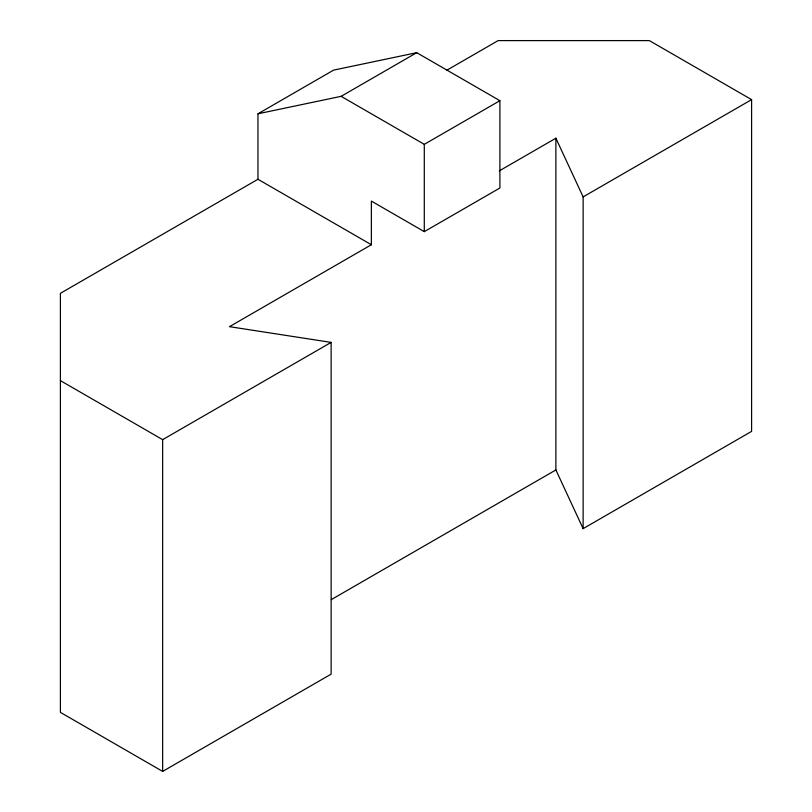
<?xml version="1.0" encoding="UTF-8"?>
<svg xmlns="http://www.w3.org/2000/svg" width="812" height="812" viewBox="0 0 812 812"><rect width="100%" height="100%" fill="white"/><g stroke="black" fill="none" stroke-linecap="round" stroke-linejoin="round"><path stroke-width="1.22" d="M257.962 179.269L257.962 113.792L333.57 70.136L416.729 52.678L499.898 100.698L499.898 187.998L424.29 231.643L371.368 201.092L371.368 244.737L229.471 326.668L331.134 342.39L331.134 674.133L162.654 771.4L60.403 712.368L60.403 293.325L257.962 179.269L371.368 244.737M257.962 113.792L341.131 96.334L416.729 52.678M446.58 70.37L498.142 40.6L649.346 40.6L751.597 99.632L751.597 431.375L583.128 528.642L555.885 469.945L555.885 138.213L499.248 170.906M341.131 96.334L424.29 144.343L499.898 100.698M60.403 380.625L162.654 439.657L331.134 342.39M583.128 528.642L583.128 196.9L751.597 99.632M331.337 599.591L555.885 469.945M555.885 138.213L583.128 196.9M424.29 144.343L424.29 231.643M162.654 439.657L162.654 771.4"/></g></svg>
